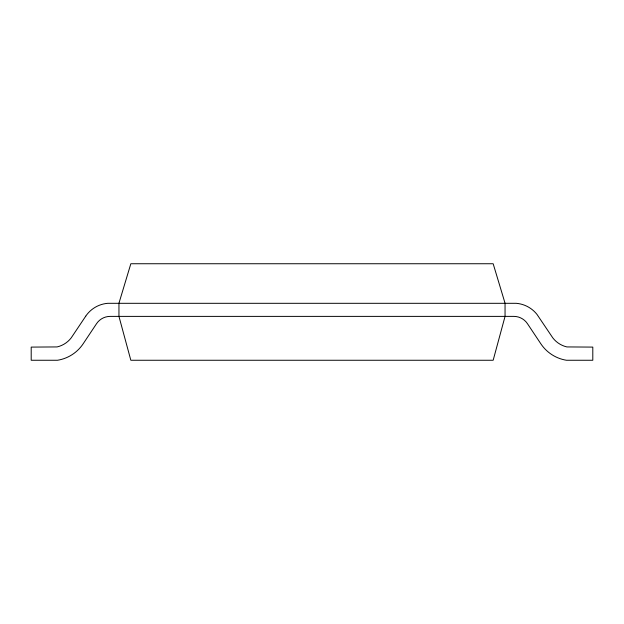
<?xml version="1.0" encoding="UTF-8"?>
<svg xmlns="http://www.w3.org/2000/svg" width="624" height="624" viewBox="0 0 624 624"><rect width="100%" height="100%" fill="white"/><g stroke="black" fill="none" stroke-linecap="round" stroke-linejoin="round"><path stroke-width="0.94" d="M505.05 316.384L493.163 360.259L130.837 360.259L118.95 316.384L118.95 303.225L130.837 263.741L493.163 263.741L505.05 303.225L505.05 316.384M85.73 316.173L71.206 337.873A24.866 24.866 0 0 1 57.112 346.928L31.2 347.1L31.2 360.259L57.525 360.259A38.041 38.041 0 0 0 83.164 343.785L96.541 323.692A16.38 16.38 0 0 1 110.175 316.391L513.825 316.384A16.38 16.38 0 0 1 527.459 323.692L540.836 343.785A38.041 38.041 0 0 0 566.475 360.259L592.8 360.259L592.8 347.1L566.888 346.928A24.866 24.866 0 0 1 552.794 337.873L537.007 314.434A29.554 29.554 0 0 0 516.243 303.311L107.757 303.311A29.554 29.554 0 0 0 86.993 314.434L85.73 316.173"/></g></svg>
